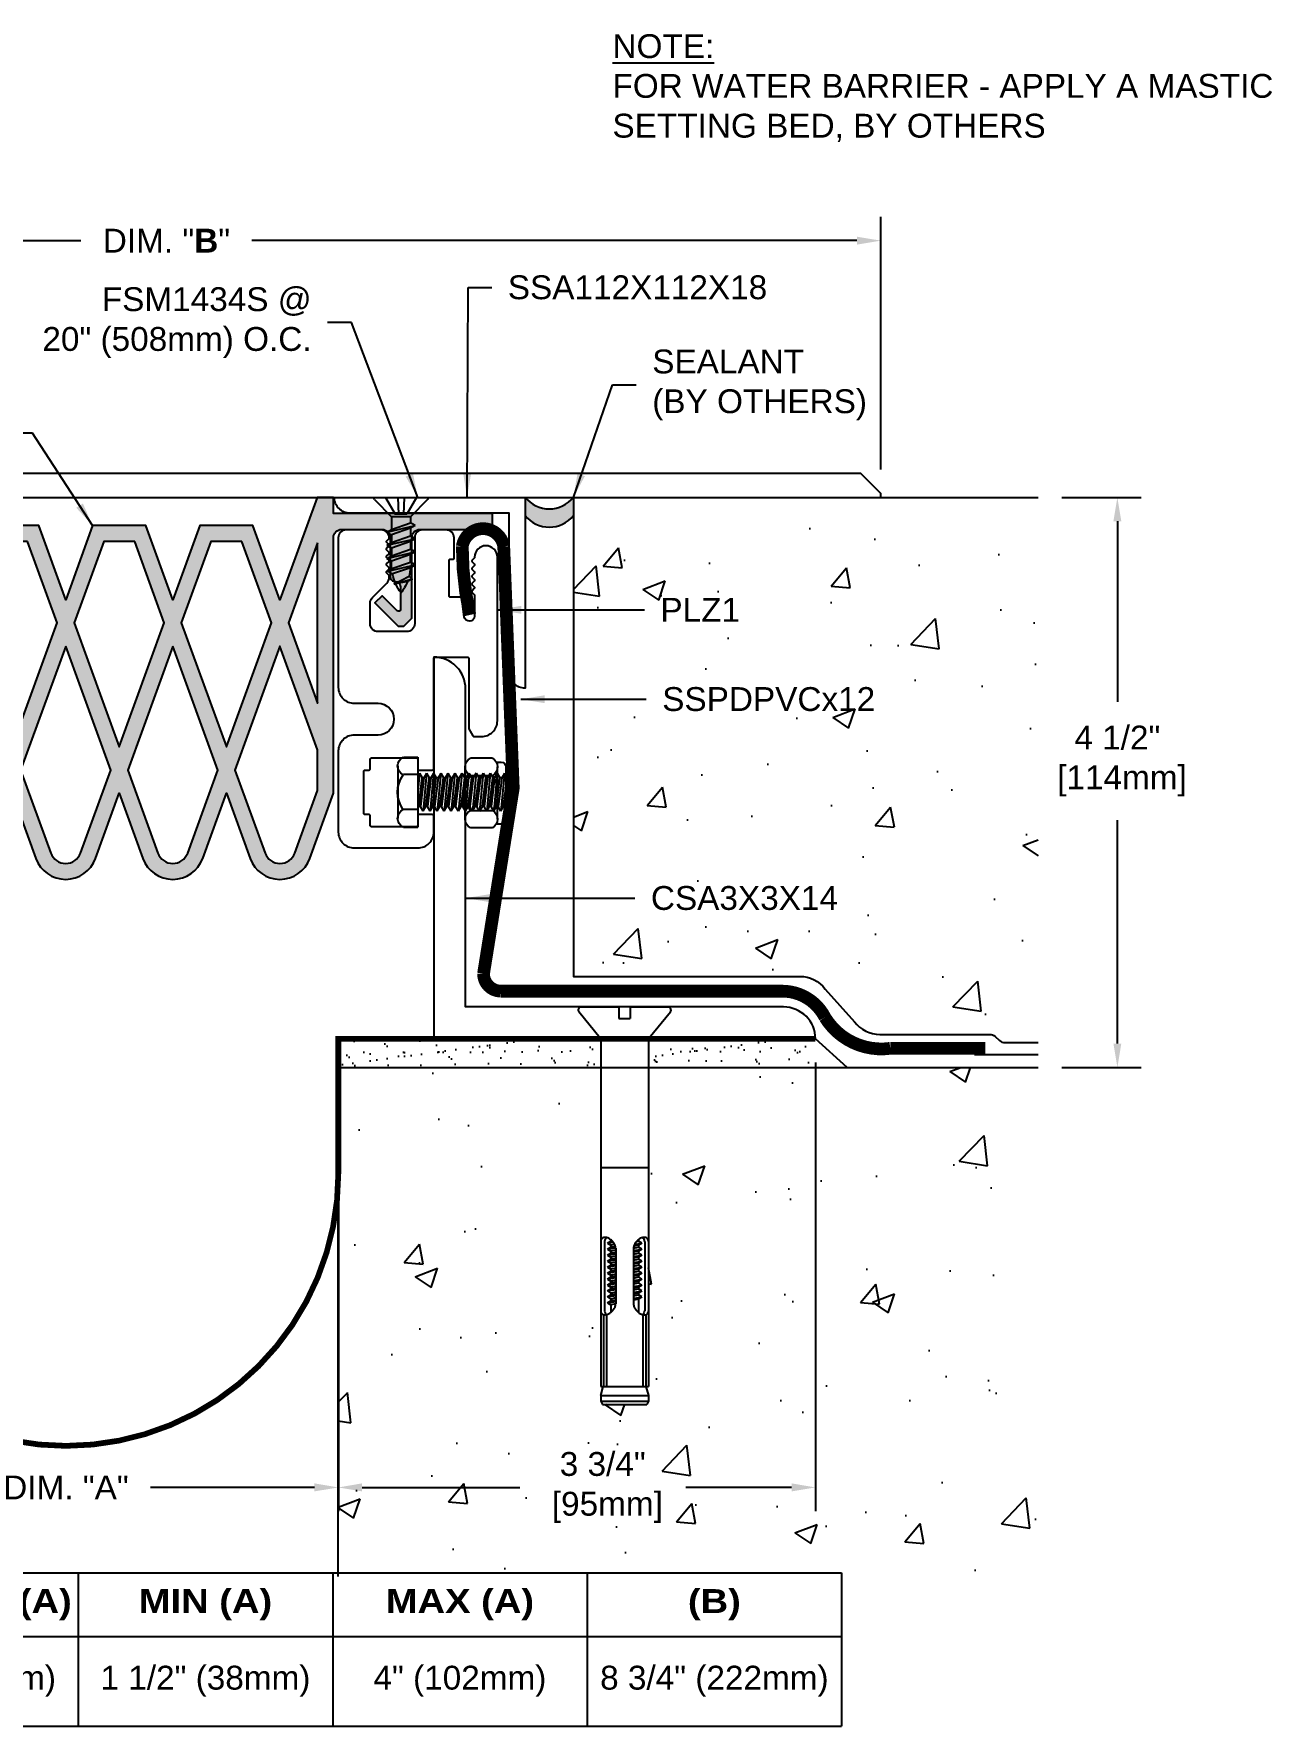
# Model space of a CAD drawing. Header units: inches. Extents: x 0.1 to 42.3, y 0.4 to 14.
# Drawn here: x 8.92 to 18.65, y 0.39 to 13.7 of the extents above; entities that cross this region are included whole.
import ezdxf

# ---------------------------------------------------------------- set-up
doc = ezdxf.new("R2010")
doc.units = ezdxf.units.IN
doc.header["$MEASUREMENT"] = 0
for name, color, linetype in [('Anchors', 4, 'Continuous'), ('Conditions', 1, 'Continuous'), ('Dimensions', 3, 'Continuous'), ('Fillers', 2, 'Continuous'), ('Metals', 7, 'Continuous'), ('Seal', 5, 'Continuous'), ('TABLE', 1, 'Continuous'), ('Text', 2, 'Continuous')]:
    doc.layers.add(name, color=color, linetype=linetype)
doc.styles.add('ARIAL', font='arial.ttf')
doc.styles.add('Arial Bold', font='')
doc.styles.get('Arial Bold').set_extended_font_data('Arial Black')
doc.dimstyles.new('Arial', dxfattribs={"dimtxt": 0.1875, "dimasz": 0.1875, "dimexe": 0.1875, "dimexo": 0.1875, "dimgap": 0.1875, "dimtad": 0, "dimtih": 1, "dimtoh": 1, "dimdec": 4, "dimzin": 0, "dimdsep": 46, "dimlunit": 4, "dimtxsty": 'ARIAL', "dimcen": 0.1875, "dimadec": 0, "dimazin": 0, "dimtfac": 1, "dimtdec": 4, "dimtofl": 0, "dimtmove": 0, "dimatfit": 3, "dimfxl": 0, "dimfrac": 2, "dimtolj": 1, "dimtzin": 0, "dimarcsym": 0})
pattern_1 = [(37.5, (-1.82336, 1.53138), (-0.0062993, 0.1926824), [0, -0.152, 0, -0.17, 0, -0.1625]), (7.5, (-1.82336, 1.53138), (0.1769777, 0.2822146), [0, -0.082, 0, -0.137, 0, -0.0525]), (327.5, (-1.94636, 1.53138), (0.3114142, 0.0005659), [0, -0.05, 0, -0.18, 0, -0.235]), (317.5, (-1.94636, 1.53138), (0.3006127, 0.0877676), [0, -0.025, 0, -0.118, 0, -0.135])]

# ---------------------------------------------------------------- blocks, each defined once
blk = doc.blocks.new('PLZ1')
blk.add_lwpolyline([(0.265, 0, -0.414214), (0.275, -0.01), (0.275, -0.56, 0.131652), (0.276, -0.565), (0.308, -0.62, 0.267949), (0.317, -0.625), (0.375, -0.625, 0.414214), (0.5, -0.5), (0.5, 0.785, 1), (0.32, 0.785, -0.198912), (0.317, 0.778), (0.301, 0.762, 0.414214), (0.301, 0.748), (0.317, 0.732, -0.198912), (0.32, 0.725, -0.198912), (0.317, 0.718), (0.301, 0.702, 0.414214), (0.301, 0.688), (0.317, 0.672, -0.198912), (0.32, 0.665, -0.198912), (0.317, 0.658), (0.301, 0.642, 0.414214), (0.301, 0.628), (0.317, 0.612, -0.198912), (0.32, 0.605, -0.198912), (0.317, 0.598), (0.301, 0.582, 0.414214), (0.301, 0.568), (0.317, 0.552, -0.198912), (0.32, 0.545, -0.198912), (0.317, 0.538), (0.301, 0.522, 0.414214), (0.301, 0.508), (0.317, 0.492, -0.198912), (0.32, 0.485), (0.32, 0.322, -0.93609), (0.24, 0.317), (0.221, 0.461, 0.376062), (0.211, 0.47), (0.13, 0.47, -0.414214), (0.12, 0.48), (0.12, 0.76, -0.414214), (0.13, 0.77), (0.15, 0.77, 0.414214), (0.16, 0.78), (0.16, 0.937, 0.414214), (0.097, 1), (-0.088, 1, 0.414214), (-0.15, 0.937), (-0.15, 0.262, -0.414214), (-0.213, 0.2), (-0.438, 0.2, -0.414214), (-0.5, 0.262), (-0.5, 0.424, -0.198912), (-0.482, 0.468), (-0.368, 0.582, 0.198912), (-0.35, 0.626), (-0.35, 0.637, 0.198912), (-0.353, 0.645), (-0.369, 0.66, -0.414214), (-0.369, 0.675), (-0.353, 0.69, 0.198912), (-0.35, 0.697, 0.198912), (-0.353, 0.705), (-0.369, 0.72, -0.414214), (-0.369, 0.735), (-0.353, 0.75, 0.198912), (-0.35, 0.757, 0.198912), (-0.353, 0.765), (-0.369, 0.78, -0.414214), (-0.369, 0.795), (-0.353, 0.81, 0.198912), (-0.35, 0.817, 0.198912), (-0.353, 0.825), (-0.369, 0.84, -0.414214), (-0.369, 0.855), (-0.353, 0.87, 0.198912), (-0.35, 0.877, 0.198912), (-0.353, 0.885), (-0.369, 0.9, -0.414214), (-0.369, 0.915), (-0.353, 0.93, 0.198912), (-0.35, 0.937, 0.414214), (-0.413, 1), (-0.688, 1, 0.414214), (-0.75, 0.937), (-0.75, -0.238, 0.414214), (-0.625, -0.363), (-0.438, -0.363, -1), (-0.438, -0.613), (-0.625, -0.613, 0.414214), (-0.75, -0.737), (-0.75, -1.375, 0.414214), (-0.625, -1.5), (-0.125, -1.5, 0.414214), (0, -1.375), (0, -1.248, 0.414214), (-0.01, -1.238), (-0.115, -1.238, 0.414214), (-0.125, -1.248), (-0.125, -1.323, -0.414214), (-0.135, -1.333), (-0.49, -1.333, -0.414214), (-0.5, -1.323), (-0.5, -1.248, 0.414214), (-0.51, -1.238), (-0.54, -1.238, -0.414214), (-0.55, -1.228), (-0.55, -0.898, -0.414214), (-0.54, -0.888), (-0.51, -0.888, 0.414214), (-0.5, -0.878), (-0.5, -0.803, -0.414214), (-0.49, -0.793), (-0.135, -0.793, -0.414214), (-0.125, -0.803), (-0.125, -0.878, 0.414214), (-0.115, -0.888), (-0.01, -0.888, 0.414214), (0, -0.878), (0, -0.01, -0.414214), (0.01, 0)], format="xyb", close=True)
blk = doc.blocks.new('SSSA38278')
for p, q in [((-0.341, 0), (-0.045, 0)), ((-0.045, 0), (-0.045, -0.09)), ((0.045, 0), (0.341, 0)), ((0.045, 0), (0.045, -0.09)), ((-0.191, -0.246), (-0.36, -0.039)), ((-0.045, -0.09), (0.045, -0.09)), ((0.191, -0.246), (0.36, -0.039)), ((-0.187, -0.256), (-0.187, -2.982)), ((0.188, -0.256), (0.188, -2.982)), ((-0.187, -1.262), (0.188, -1.262)), ((-0.157, -1.843), (-0.157, -2.387)), ((-0.135, -1.857), (-0.108, -1.84)), ((-0.135, -1.857), (-0.089, -1.849)), ((-0.135, -1.857), (-0.108, -1.873)), ((-0.108, -1.83), (-0.108, -1.84)), ((-0.108, -1.84), (-0.098, -1.838)), ((0.078, -1.867), (0.135, -1.857)), ((0.093, -1.844), (0.108, -1.84)), ((0.108, -1.83), (0.108, -1.84)), ((0.135, -1.857), (0.108, -1.84)), ((0.135, -1.857), (0.108, -1.873)), ((0.158, -1.843), (0.158, -2.387)), ((-0.135, -1.904), (-0.108, -1.887)), ((-0.135, -1.904), (-0.071, -1.893)), ((-0.135, -1.904), (-0.108, -1.92)), ((-0.135, -1.951), (-0.108, -1.934)), ((-0.135, -1.951), (-0.07, -1.94)), ((-0.135, -1.951), (-0.108, -1.967)), ((-0.135, -1.998), (-0.108, -1.981)), ((-0.135, -1.998), (-0.07, -1.986)), ((-0.078, -1.867), (-0.108, -1.873)), ((-0.108, -1.873), (-0.108, -1.887)), ((-0.108, -1.887), (-0.073, -1.88)), ((-0.07, -1.912), (-0.108, -1.92)), ((-0.108, -1.92), (-0.108, -1.934)), ((-0.108, -1.934), (-0.07, -1.926)), ((-0.07, -1.959), (-0.108, -1.967)), ((-0.108, -1.967), (-0.108, -1.981)), ((-0.108, -1.981), (-0.07, -1.973)), ((-0.07, -1.896), (-0.07, -2.334)), ((0.071, -1.895), (0.108, -1.887)), ((0.071, -1.896), (0.071, -2.334)), ((0.071, -1.915), (0.135, -1.904)), ((0.071, -1.915), (0.135, -1.904)), ((0.108, -1.92), (0.071, -1.928)), ((0.071, -1.942), (0.108, -1.934)), ((0.071, -1.962), (0.135, -1.951)), ((0.108, -1.967), (0.071, -1.975)), ((0.071, -1.989), (0.108, -1.981)), ((0.108, -1.873), (0.072, -1.881)), ((0.108, -1.873), (0.108, -1.887)), ((0.135, -1.904), (0.108, -1.887)), ((0.135, -1.904), (0.108, -1.92)), ((0.108, -1.92), (0.108, -1.934)), ((0.135, -1.951), (0.108, -1.934)), ((0.135, -1.951), (0.108, -1.967)), ((0.108, -1.967), (0.108, -1.981)), ((0.135, -1.998), (0.108, -1.981)), ((-0.135, -1.998), (-0.108, -2.014)), ((-0.135, -2.044), (-0.108, -2.028)), ((-0.135, -2.044), (-0.07, -2.033)), ((-0.135, -2.044), (-0.108, -2.061)), ((-0.135, -2.091), (-0.108, -2.075)), ((-0.135, -2.091), (-0.07, -2.08)), ((-0.135, -2.091), (-0.108, -2.108)), ((-0.135, -2.138), (-0.108, -2.122)), ((-0.135, -2.138), (-0.07, -2.127)), ((-0.07, -2.006), (-0.108, -2.014)), ((-0.108, -2.014), (-0.108, -2.028)), ((-0.108, -2.028), (-0.07, -2.02)), ((-0.07, -2.053), (-0.108, -2.061)), ((-0.108, -2.061), (-0.108, -2.075)), ((-0.108, -2.075), (-0.07, -2.067)), ((-0.07, -2.1), (-0.108, -2.108)), ((-0.108, -2.108), (-0.108, -2.122)), ((-0.108, -2.122), (-0.07, -2.114)), ((0.071, -2.009), (0.135, -1.998)), ((0.108, -2.014), (0.071, -2.022)), ((0.071, -2.036), (0.108, -2.028)), ((0.071, -2.056), (0.135, -2.044)), ((0.108, -2.061), (0.071, -2.069)), ((0.071, -2.083), (0.108, -2.075)), ((0.071, -2.103), (0.135, -2.091)), ((0.108, -2.108), (0.071, -2.116)), ((0.071, -2.13), (0.108, -2.122)), ((0.135, -1.998), (0.108, -2.014)), ((0.108, -2.014), (0.108, -2.028)), ((0.135, -2.044), (0.108, -2.028)), ((0.135, -2.044), (0.108, -2.061)), ((0.108, -2.061), (0.108, -2.075)), ((0.135, -2.091), (0.108, -2.075)), ((0.135, -2.091), (0.108, -2.108)), ((0.108, -2.108), (0.108, -2.122)), ((0.135, -2.138), (0.108, -2.122)), ((-0.135, -2.138), (-0.108, -2.155)), ((-0.135, -2.185), (-0.108, -2.169)), ((-0.135, -2.185), (-0.07, -2.174)), ((-0.135, -2.185), (-0.108, -2.202)), ((-0.135, -2.232), (-0.108, -2.215)), ((-0.135, -2.232), (-0.07, -2.221)), ((-0.135, -2.232), (-0.108, -2.248)), ((-0.07, -2.147), (-0.108, -2.155)), ((-0.108, -2.155), (-0.108, -2.169)), ((-0.108, -2.169), (-0.07, -2.16)), ((-0.07, -2.193), (-0.108, -2.202)), ((-0.108, -2.202), (-0.108, -2.215)), ((-0.108, -2.215), (-0.07, -2.207)), ((-0.07, -2.24), (-0.108, -2.248)), ((-0.108, -2.248), (-0.108, -2.262)), ((-0.108, -2.262), (-0.07, -2.254)), ((0.071, -2.149), (0.135, -2.138)), ((0.108, -2.155), (0.071, -2.163)), ((0.071, -2.177), (0.108, -2.169)), ((0.071, -2.196), (0.135, -2.185)), ((0.108, -2.202), (0.071, -2.21)), ((0.071, -2.224), (0.108, -2.215)), ((0.071, -2.243), (0.135, -2.232)), ((0.108, -2.248), (0.071, -2.257)), ((0.135, -2.138), (0.108, -2.155)), ((0.108, -2.155), (0.108, -2.169)), ((0.135, -2.185), (0.108, -2.169)), ((0.135, -2.185), (0.108, -2.202)), ((0.108, -2.202), (0.108, -2.215)), ((0.135, -2.232), (0.108, -2.215)), ((0.135, -2.232), (0.108, -2.248)), ((0.108, -2.248), (0.108, -2.262)), ((-0.135, -2.279), (-0.108, -2.262)), ((-0.135, -2.279), (-0.07, -2.268)), ((-0.135, -2.279), (-0.108, -2.295)), ((-0.135, -2.326), (-0.108, -2.309)), ((-0.135, -2.326), (-0.07, -2.315)), ((-0.135, -2.326), (-0.108, -2.342)), ((-0.07, -2.287), (-0.108, -2.295)), ((-0.108, -2.295), (-0.108, -2.309)), ((-0.108, -2.309), (-0.07, -2.301)), ((-0.07, -2.334), (-0.108, -2.342)), ((-0.108, -2.342), (-0.108, -2.401)), ((0.071, -2.27), (0.108, -2.262)), ((0.071, -2.29), (0.135, -2.279)), ((0.108, -2.295), (0.071, -2.303)), ((0.135, -2.279), (0.108, -2.262)), ((0.135, -2.279), (0.108, -2.295)), ((0.108, -2.295), (0.108, -2.401)), ((-0.166, -2.42), (-0.166, -2.982)), ((-0.143, -2.42), (-0.143, -2.982)), ((0.143, -2.42), (0.143, -2.982)), ((0.166, -2.42), (0.166, -2.982)), ((-0.187, -3.053), (-0.168, -2.982)), ((-0.187, -2.982), (0.188, -2.982)), ((-0.187, -3.053), (0.188, -3.053)), ((-0.187, -3.053), (-0.187, -3.099)), ((0.168, -2.982), (0.188, -3.053)), ((0.188, -3.053), (0.188, -3.099)), ((-0.187, -3.099), (0.188, -3.099)), ((-0.187, -3.099), (-0.174, -3.123)), ((-0.174, -3.123), (0.174, -3.123)), ((0.188, -3.099), (0.174, -3.123))]:
    blk.add_line(p, q)
for centre, radius, start, end in [((-0.341, -0.024), 0.0239, 90, 219.032), ((0.341, -0.024), 0.0239, 320.968, 90), ((-0.202, -0.256), 0.015, 0, 39.1666), ((0.203, -0.256), 0.015, 140.8334, 180), ((-0.159, -1.839), 0.0276, 135, 168.9394), ((-0.135, -1.843), 0.0524, 168.9394, 180), ((-0.159, -1.839), 0.0276, 101.0606, 135), ((-0.155, -1.863), 0.0524, 76.6123, 101.0606), ((-0.129, -1.839), 0.0276, 135, 168.9394), ((-0.105, -1.843), 0.0524, 168.9394, 180), ((-0.129, -1.839), 0.0276, 110.9085, 135), ((-0.161, -1.888), 0.0783, 59.3028, 76.6123), ((-0.179, -1.919), 0.114, 45, 59.3028), ((-0.179, -1.919), 0.114, 30.6972, 45), ((-0.148, -1.901), 0.0783, 13.3877, 30.6972), ((0.148, -1.901), 0.0783, 149.3028, 166.6123), ((0.179, -1.919), 0.114, 135, 149.3028), ((0.179, -1.919), 0.114, 120.6972, 135), ((0.161, -1.888), 0.0783, 103.3877, 120.6972), ((0.129, -1.839), 0.0276, 45, 69.0915), ((0.155, -1.863), 0.0524, 78.9394, 103.3877), ((0.129, -1.839), 0.0276, 11.0606, 45), ((0.105, -1.843), 0.0524, 360, 11.0606), ((0.159, -1.839), 0.0276, 45, 78.9394), ((0.159, -1.839), 0.0276, 11.0606, 45), ((0.135, -1.843), 0.0524, 0, 11.0606), ((-0.123, -1.895), 0.0524, 358.2993, 13.3877), ((0.123, -1.895), 0.0524, 166.6123, 181.7007), ((-0.135, -2.387), 0.0524, 180, 191.0606), ((-0.105, -2.387), 0.0524, 180, 191.0606), ((-0.179, -2.311), 0.114, 300.6972, 315), ((-0.179, -2.311), 0.114, 315, 329.3028), ((-0.148, -2.329), 0.0783, 329.3028, 346.6123), ((-0.123, -2.335), 0.0524, 346.6123, 1.7007), ((0.123, -2.335), 0.0524, 178.2993, 193.3877), ((0.148, -2.329), 0.0783, 193.3877, 210.6972), ((0.179, -2.311), 0.114, 210.6972, 225), ((0.179, -2.311), 0.114, 225, 239.3028), ((0.105, -2.387), 0.0524, 348.9394, 0), ((0.135, -2.387), 0.0524, 348.9394, 360), ((-0.159, -2.392), 0.0276, 191.0606, 225), ((-0.159, -2.392), 0.0276, 225, 258.9394), ((-0.155, -2.367), 0.0524, 258.9394, 283.3877), ((-0.129, -2.392), 0.0276, 191.0606, 225), ((-0.129, -2.392), 0.0276, 225, 249.0915), ((-0.161, -2.342), 0.0783, 283.3877, 300.6972), ((0.161, -2.342), 0.0783, 239.3028, 256.6123), ((0.129, -2.392), 0.0276, 290.9085, 315), ((0.155, -2.367), 0.0524, 256.6123, 281.0606), ((0.129, -2.392), 0.0276, 315, 348.9394), ((0.159, -2.392), 0.0276, 281.0606, 315), ((0.159, -2.392), 0.0276, 315, 348.9394)]:
    blk.add_arc(centre, radius, start, end)
blk = doc.blocks.new('*D9')
at = {"layer": 'Defpoints', "color": 0}
for p in [(7.03, 4.949), (11.311, 4.949), (11.311, 2.271)]:
    blk.add_point(p, dxfattribs=at)
at = {"layer": 'Dimensions', "color": 0, "lineweight": -2}
for p, q in [((7.03, 4.762), (7.03, 2.084)), ((11.311, 4.762), (11.311, 2.084)), ((7.217, 2.271), (8.506, 2.271)), ((11.123, 2.271), (9.835, 2.271))]:
    blk.add_line(p, q, dxfattribs=at)
at = {"layer": 'Dimensions', "color": 0}
for points in [[(7.217, 2.303), (7.217, 2.24), (7.03, 2.271)], [(11.123, 2.303), (11.123, 2.24), (11.311, 2.271)]]:
    blk.add_solid(points, dxfattribs=at)
at = {"layer": 'Dimensions', "color": 0, "insert": (9.17, 2.271), "char_height": 0.1875, "attachment_point": 5, "style": 'ARIAL'}
blk.add_mtext('\\A1;DIM. "A"', dxfattribs=at)
blk = doc.blocks.new('*D10')
at = {"layer": 'Defpoints', "color": 0}
for p in [(15.061, 5.797), (11.311, 5.572), (15.061, 2.271)]:
    blk.add_point(p, dxfattribs=at)
at = {"layer": 'Dimensions', "color": 0, "lineweight": -2}
for p, q in [((15.061, 5.61), (15.061, 2.084)), ((11.311, 5.385), (11.311, 2.084)), ((11.498, 2.271), (12.737, 2.271)), ((14.873, 2.271), (14.041, 2.271))]:
    blk.add_line(p, q, dxfattribs=at)
at = {"layer": 'Dimensions', "color": 0}
for points in [[(11.498, 2.303), (11.498, 2.24), (11.311, 2.271)], [(14.873, 2.303), (14.873, 2.24), (15.061, 2.271)]]:
    blk.add_solid(points, dxfattribs=at)
at = {"layer": 'Dimensions', "color": 0, "insert": (13.389, 2.271), "char_height": 0.1875, "attachment_point": 5, "style": 'ARIAL'}
blk.add_mtext('\\A1;3 3/4"\\P [95mm]', dxfattribs=at)
blk = doc.blocks.new('*D11')
at = {"layer": 'Defpoints', "color": 0}
for p in [(16.811, 10.052), (16.811, 5.572), (17.434, 5.572)]:
    blk.add_point(p, dxfattribs=at)
at = {"layer": 'Dimensions', "color": 0, "lineweight": -2}
for p, q in [((16.998, 10.052), (17.621, 10.052)), ((17.434, 9.865), (17.434, 8.446)), ((17.434, 5.76), (17.434, 7.515)), ((16.998, 5.572), (17.621, 5.572))]:
    blk.add_line(p, q, dxfattribs=at)
at = {"layer": 'Dimensions', "color": 0}
for points in [[(17.403, 9.865), (17.465, 9.865), (17.434, 10.052)], [(17.403, 5.76), (17.465, 5.76), (17.434, 5.572)]]:
    blk.add_solid(points, dxfattribs=at)
at = {"layer": 'Dimensions', "color": 0, "insert": (17.434, 7.98), "char_height": 0.1875, "attachment_point": 5, "style": 'ARIAL'}
blk.add_mtext('\\A1;4 1/2"\\P [114mm]', dxfattribs=at)
blk = doc.blocks.new('CSA3X3X14')
at = {"layer": 'Metals'}
blk.add_lwpolyline([(0.25, 2.75, 0.414214), (0, 3), (0, 0), (3, 0, 0.414214), (2.75, 0.25), (0.25, 0.25)], format="xyb", close=True, dxfattribs=at)
blk = doc.blocks.new('SSA112X112X18')
blk.add_lwpolyline([(0, 0), (-1.5, 0), (-1.5, -1.5, 0.414214), (-1.375, -1.375), (-1.375, -0.125), (-0.125, -0.125, 0.414214)], format="xyb", close=True)
blk = doc.blocks.new('FSM1434S')
for p, q in [((0.202, 0), (-0.202, 0)), ((-0.122, 0), (-0.046, -0.132)), ((-0.024, 0), (-0.019, -0.132)), ((0.024, 0), (0.019, -0.132)), ((0.122, 0), (0.046, -0.132)), ((-0.209, -0.016), (-0.075, -0.154)), ((-0.046, -0.132), (0.046, -0.132)), ((0.209, -0.016), (0.075, -0.154)), ((-0.112, -0.221), (-0.075, -0.2)), ((0.113, -0.273), (-0.112, -0.221)), ((-0.112, -0.221), (-0.075, -0.243)), ((-0.075, -0.154), (0.075, -0.154)), ((-0.075, -0.154), (-0.075, -0.2)), ((0.075, -0.251), (-0.075, -0.2)), ((-0.075, -0.243), (-0.075, -0.246)), ((-0.075, -0.243), (-0.075, -0.303)), ((-0.075, -0.243), (0.075, -0.295)), ((0.075, -0.154), (0.075, -0.251)), ((0.113, -0.273), (0.075, -0.251)), ((-0.112, -0.325), (-0.075, -0.303)), ((0.113, -0.376), (-0.112, -0.325)), ((-0.112, -0.325), (-0.075, -0.346)), ((0.075, -0.354), (-0.075, -0.303)), ((-0.075, -0.346), (0.075, -0.398)), ((-0.075, -0.346), (-0.075, -0.406)), ((0.113, -0.273), (0.075, -0.295)), ((0.075, -0.295), (0.075, -0.298)), ((0.075, -0.295), (0.075, -0.354)), ((0.113, -0.376), (0.075, -0.354)), ((0.113, -0.376), (0.075, -0.398)), ((0.075, -0.398), (0.075, -0.458)), ((-0.112, -0.428), (-0.075, -0.406)), ((0.113, -0.479), (-0.112, -0.428)), ((-0.112, -0.428), (-0.075, -0.449)), ((-0.112, -0.531), (-0.075, -0.509)), ((0.105, -0.581), (-0.112, -0.531)), ((-0.112, -0.531), (-0.075, -0.553)), ((0.075, -0.458), (-0.075, -0.406)), ((-0.075, -0.509), (-0.075, -0.449)), ((-0.075, -0.449), (0.075, -0.501)), ((0.073, -0.56), (-0.075, -0.509)), ((0.113, -0.479), (0.075, -0.458)), ((0.113, -0.479), (0.075, -0.501)), ((0.075, -0.524), (0.075, -0.501)), ((-0.089, -0.64), (-0.063, -0.619)), ((0.058, -0.681), (-0.089, -0.64)), ((-0.089, -0.64), (-0.051, -0.661)), ((-0.075, -0.553), (0.067, -0.602)), ((0.058, -0.681), (-0.063, -0.619)), ((-0.051, -0.661), (0.058, -0.681)), ((0.105, -0.581), (0.067, -0.602)), ((0.105, -0.581), (0.073, -0.56))]:
    blk.add_line(p, q)
for centre, radius, start, end in [((-0.202, -0.01), 0.0096, 90, 224.3206), ((0.202, -0.01), 0.0096, 315.6794, 90), ((-0.298, -0.526), 0.373, 354.6624, 0.1882), ((0.298, -0.526), 0.373, 184.1974, 194.4309), ((0.298, -0.526), 0.373, 201.2487, 216.9667), ((-0.298, -0.526), 0.373, 336.5004, 348.2654), ((-0.298, -0.526), 0.373, 323.0333, 335.8104)]:
    blk.add_arc(centre, radius, start, end)
blk = doc.blocks.new('Sealant')
blk.add_hatch(color=253).paths.add_polyline_path([(0, -0.143), (0, 0, -0.481905), (-0.378, 0), (-0.378, -0.143, 0.481905)])
for centre in [(-0.189, 0.151), (-0.189, 0.008)]:
    blk.add_arc(centre, 0.242, 218.5407, 321.4593)
blk = doc.blocks.new('HLN516SN')
for p, q in [((-0.242, 0.244), (-0.242, 0.283)), ((-0.205, 0.32), (0.205, 0.32)), ((0.242, 0.244), (0.242, 0.283)), ((-0.274, 0.213), (-0.274, 0.04)), ((-0.205, 0.253), (0.205, 0.253)), ((-0.137, 0.04), (-0.137, 0.213)), ((0.137, 0.04), (0.137, 0.213)), ((0.274, 0.213), (0.274, 0.04)), ((-0.205, 0), (0.205, 0))]:
    blk.add_line(p, q)
for centre, radius, start, end in [((-0.205, 0.283), 0.037, 90, 180), ((0.205, 0.283), 0.037, 0, 90), ((-0.205, 0.175), 0.0783, 29.0208, 150.9792), ((0, 0.001), 0.253, 57.1911, 122.8089), ((0.205, 0.175), 0.0783, 29.0208, 150.9792), ((-0.205, 0.078), 0.0783, 209.0208, 330.9792), ((0, 0.253), 0.253, 237.1911, 302.8089), ((0.205, 0.078), 0.0783, 209.0208, 330.9792)]:
    blk.add_arc(centre, radius, start, end)
blk = doc.blocks.new('H51634S')
for p, q in [((-0.206, 0.158), (0.206, 0.158)), ((-0.275, 0.114), (-0.275, 0)), ((-0.275, 0), (0.275, 0)), ((-0.15, -0.013), (-0.127, 0)), ((-0.15, -0.013), (-0.008, 0)), ((-0.138, 0), (-0.138, 0.114)), ((0.124, 0), (0.113, -0.007)), ((0.137, 0), (0.137, 0.114)), ((0.275, 0.114), (0.275, 0)), ((-0.15, -0.013), (-0.113, -0.034)), ((-0.15, -0.069), (0.15, -0.041)), ((-0.15, -0.069), (-0.113, -0.047)), ((-0.15, -0.069), (-0.113, -0.09)), ((-0.15, -0.124), (0.15, -0.096)), ((-0.15, -0.124), (-0.113, -0.103)), ((-0.15, -0.124), (-0.113, -0.145)), ((0.113, -0.007), (-0.113, -0.034)), ((-0.113, -0.047), (0.113, -0.02)), ((-0.113, -0.047), (-0.113, -0.034)), ((0.113, -0.062), (-0.113, -0.09)), ((-0.113, -0.103), (0.113, -0.075)), ((-0.113, -0.103), (-0.113, -0.09)), ((0.113, -0.118), (-0.113, -0.145)), ((-0.113, -0.159), (0.113, -0.131)), ((0.113, -0.02), (0.113, -0.007)), ((0.15, -0.041), (0.113, -0.02)), ((0.15, -0.041), (0.113, -0.062)), ((0.113, -0.075), (0.113, -0.062)), ((0.15, -0.096), (0.113, -0.075)), ((0.15, -0.096), (0.113, -0.118)), ((0.113, -0.131), (0.113, -0.118)), ((0.15, -0.152), (0.113, -0.131)), ((-0.15, -0.18), (0.15, -0.152)), ((-0.15, -0.18), (-0.113, -0.159)), ((-0.15, -0.18), (-0.113, -0.201)), ((-0.15, -0.235), (0.15, -0.208)), ((-0.15, -0.235), (-0.113, -0.214)), ((-0.15, -0.235), (-0.113, -0.257)), ((-0.15, -0.291), (0.15, -0.263)), ((-0.113, -0.159), (-0.113, -0.145)), ((0.113, -0.173), (-0.113, -0.201)), ((-0.113, -0.214), (0.113, -0.186)), ((-0.113, -0.214), (-0.113, -0.201)), ((0.113, -0.229), (-0.113, -0.257)), ((-0.113, -0.27), (0.113, -0.242)), ((-0.113, -0.27), (-0.113, -0.257)), ((0.15, -0.152), (0.113, -0.173)), ((0.113, -0.186), (0.113, -0.173)), ((0.15, -0.208), (0.113, -0.186)), ((0.15, -0.208), (0.113, -0.229)), ((0.113, -0.242), (0.113, -0.229)), ((0.15, -0.263), (0.113, -0.242)), ((0.15, -0.263), (0.113, -0.284)), ((-0.15, -0.291), (-0.113, -0.27)), ((-0.15, -0.291), (-0.113, -0.312)), ((-0.15, -0.346), (0.15, -0.319)), ((-0.15, -0.346), (-0.113, -0.325)), ((-0.15, -0.346), (-0.113, -0.368)), ((-0.15, -0.402), (0.15, -0.374)), ((-0.15, -0.402), (-0.113, -0.381)), ((0.113, -0.284), (-0.113, -0.312)), ((-0.113, -0.325), (0.113, -0.297)), ((-0.113, -0.325), (-0.113, -0.312)), ((0.113, -0.34), (-0.113, -0.368)), ((-0.113, -0.381), (0.113, -0.353)), ((-0.113, -0.381), (-0.113, -0.368)), ((0.113, -0.395), (-0.113, -0.423)), ((0.113, -0.297), (0.113, -0.284)), ((0.15, -0.319), (0.113, -0.297)), ((0.15, -0.319), (0.113, -0.34)), ((0.113, -0.353), (0.113, -0.34)), ((0.15, -0.374), (0.113, -0.353)), ((0.15, -0.374), (0.113, -0.395)), ((0.113, -0.409), (0.113, -0.395)), ((-0.15, -0.402), (-0.113, -0.423)), ((-0.15, -0.458), (0.15, -0.43)), ((-0.15, -0.458), (-0.113, -0.436)), ((-0.15, -0.458), (-0.113, -0.479)), ((-0.15, -0.513), (0.15, -0.485)), ((-0.15, -0.513), (-0.113, -0.492)), ((-0.15, -0.513), (-0.113, -0.534)), ((-0.113, -0.436), (0.113, -0.409)), ((-0.113, -0.436), (-0.113, -0.423)), ((0.113, -0.451), (-0.113, -0.479)), ((-0.113, -0.492), (0.113, -0.464)), ((-0.113, -0.492), (-0.113, -0.479)), ((0.113, -0.507), (-0.113, -0.534)), ((-0.113, -0.547), (0.113, -0.52)), ((0.15, -0.43), (0.113, -0.409)), ((0.15, -0.43), (0.113, -0.451)), ((0.113, -0.464), (0.113, -0.451)), ((0.15, -0.485), (0.113, -0.464)), ((0.15, -0.485), (0.113, -0.507)), ((0.113, -0.52), (0.113, -0.507)), ((0.15, -0.541), (0.113, -0.52)), ((-0.15, -0.569), (0.15, -0.541)), ((-0.15, -0.569), (-0.113, -0.547)), ((-0.15, -0.569), (-0.113, -0.59)), ((-0.15, -0.624), (0.15, -0.596)), ((-0.15, -0.624), (-0.113, -0.603)), ((-0.15, -0.624), (-0.113, -0.645)), ((-0.15, -0.68), (0.15, -0.652)), ((-0.15, -0.68), (-0.113, -0.659)), ((-0.113, -0.547), (-0.113, -0.534)), ((0.113, -0.562), (-0.113, -0.59)), ((-0.113, -0.603), (0.113, -0.575)), ((-0.113, -0.603), (-0.113, -0.59)), ((0.113, -0.618), (-0.113, -0.645)), ((-0.113, -0.659), (0.113, -0.631)), ((-0.113, -0.659), (-0.113, -0.645)), ((0.15, -0.541), (0.113, -0.562)), ((0.113, -0.575), (0.113, -0.562)), ((0.15, -0.596), (0.113, -0.575)), ((0.15, -0.596), (0.113, -0.618)), ((0.113, -0.631), (0.113, -0.618)), ((0.15, -0.652), (0.113, -0.631)), ((0.15, -0.652), (0.113, -0.673)), ((-0.15, -0.68), (-0.113, -0.701)), ((-0.15, -0.735), (0.15, -0.708)), ((-0.15, -0.735), (-0.113, -0.714)), ((-0.15, -0.735), (-0.124, -0.75)), ((-0.124, -0.75), (0.06, -0.75)), ((0.113, -0.673), (-0.113, -0.701)), ((-0.113, -0.714), (0.113, -0.686)), ((-0.113, -0.714), (-0.113, -0.701)), ((0.113, -0.729), (-0.06, -0.75)), ((0.113, -0.729), (0.06, -0.75)), ((0.113, -0.686), (0.113, -0.673)), ((0.15, -0.708), (0.113, -0.686)), ((0.15, -0.708), (0.113, -0.729))]:
    blk.add_line(p, q)
for centre, radius, start, end in [((-0.206, 0.083), 0.0757, 24.7615, 155.2385), ((0, -0.078), 0.237, 54.5107, 125.4893), ((0.206, 0.083), 0.0757, 24.7615, 155.2385)]:
    blk.add_arc(centre, radius, start, end)
for p in [(-0.113, -0.047), (-0.113, -0.103), (-0.113, -0.159), (-0.113, -0.214), (-0.113, -0.27), (-0.113, -0.325), (-0.113, -0.381), (-0.113, -0.436), (-0.113, -0.492), (-0.113, -0.547), (-0.113, -0.603), (-0.113, -0.659), (-0.113, -0.714)]:
    blk.add_point(p)
blk = doc.blocks.new('*T20')
at = {"layer": 'TABLE', "color": 0, "linetype": 'ByBlock', "lineweight": -2}
for p, q in [((0, 0), (12.75, 0)), ((0, 0), (0, -1.205)), ((2.75, 0), (2.75, -1.205)), ((4.75, 0), (4.75, -1.205)), ((6.75, 0), (6.75, -1.205)), ((8.75, 0), (8.75, -1.205)), ((10.75, 0), (10.75, -1.205)), ((12.75, 0), (12.75, -1.205)), ((0, -0.5), (12.75, -0.5)), ((0, -1.205), (12.75, -1.205))]:
    blk.add_line(p, q, dxfattribs=at)
at = {"layer": 'TABLE', "color": 2, "char_height": 0.1875, "attachment_point": 5}
for s, insert, width, style in [('{\\fArial Black|b0|i0|c0|p34;NOMINAL (A)}', (5.75, -0.25), 1.88, 'Arial Bold'), ('{\\fArial Black|b0|i0|c0|p34;MIN (A)}', (7.75, -0.25), 1.88, 'Arial Bold'), ('{\\fArial Black|b0|i0|c0|p34;MAX (A)}', (9.75, -0.25), 1.88, 'Arial Bold'), ('(B)', (11.75, -0.25), 1.88, 'Arial Bold'), ('{\\fArial Black|b0|i0|c0|p34;MODEL}', (1.375, -0.25), 2.63, 'Arial Bold'), ('{\\fArial Black|b0|i0|c0|p34;MOVEMENT}', (3.75, -0.25), 1.88, 'Arial Bold'), ('SSPD-400 x 4 1/2P', (1.375, -0.852), 2.63, 'ARIAL'), ('2 1/2" (64mm)', (3.75, -0.852), 1.88, 'ARIAL'), ('2 1/2" (64mm)', (5.75, -0.852), 1.88, 'ARIAL'), ('1 1/2" (38mm)', (7.75, -0.852), 1.88, 'ARIAL'), ('4" (102mm)', (9.75, -0.852), 1.88, 'ARIAL'), ('8 3/4" (222mm)', (11.75, -0.852), 1.88, 'ARIAL')]:
    blk.add_mtext(s, dxfattribs=dict(at, insert=insert, width=width, style=style))
blk = doc.blocks.new('SSPD400')
h = blk.add_hatch(color=256)
h.paths.add_polyline_path([(1.893, 0.03), (1.475, 0.03), (1.263, -0.552), (1.051, 0.03), (0.633, 0.03), (0.421, -0.552), (0.129, 0.25), (0, 0.25), (0, 0.125), (-1.25, 0.125), (-1.25, 0), (-0.679, 0, -0.414214), (-0.616, -0.063), (-0.616, -0.697), (-0.553, -0.76), (-0.508, -0.76), (-0.326, -0.578), (-0.382, -0.521), (-0.5, -0.639, -0.668179), (-0.526, -0.629), (-0.526, -0.45, -0.414214), (-0.486, -0.41, 0.414214), (-0.446, -0.37), (-0.446, -0.063, -0.414214), (-0.383, 0), (-0.063, 0, -0.414214), (0, -0.063), (0, -2.074), (0.186, -2.586, 0.315299), (0.421, -2.75, 0.315299), (0.656, -2.586), (0.842, -2.074), (1.028, -2.586, 0.315299), (1.263, -2.75, 0.315299), (1.498, -2.586), (1.684, -2.074), (1.87, -2.586, 0.315299), (2.105, -2.75, 0.315299), (2.34, -2.586), (2.526, -2.074), (2.712, -2.586, 0.315299), (2.947, -2.75, 0.315299), (3.182, -2.586), (3.368, -2.074), (3.554, -2.586, 0.315299), (3.789, -2.75, 0.315299), (4.024, -2.586), (4.21, -2.074), (4.21, -0.063, -0.414214), (4.273, 0), (4.593, 0, -0.414214), (4.656, -0.063), (4.656, -0.37, 0.414214), (4.696, -0.41, -0.414214), (4.736, -0.45), (4.736, -0.629, -0.668179), (4.71, -0.639), (4.592, -0.521), (4.536, -0.578), (4.718, -0.76), (4.763, -0.76), (4.826, -0.697), (4.826, -0.063, -0.414214), (4.889, 0), (5.46, 0), (5.46, 0.125), (4.21, 0.125), (4.21, 0.25), (4.081, 0.25), (3.789, -0.552), (3.577, 0.03), (3.159, 0.03), (2.947, -0.552), (2.735, 0.03), (2.317, 0.03), (2.105, -0.552)])
h.paths.add_polyline_path([(1.806, -0.095), (2.038, -0.735), (1.684, -1.709), (1.33, -0.735), (1.562, -0.095)], flags=16)
h.paths.add_polyline_path([(1.196, -0.735), (0.842, -1.709), (0.488, -0.735), (0.72, -0.095), (0.964, -0.095)], flags=16)
h.paths.add_polyline_path([(2.404, -0.095), (2.648, -0.095), (2.88, -0.735), (2.526, -1.709), (2.172, -0.735)], flags=16)
h.paths.add_polyline_path([(1.263, -0.918), (1.617, -1.892), (1.38, -2.543, -0.315299), (1.263, -2.625, -0.315299), (1.146, -2.543), (0.909, -1.892)], flags=16)
h.paths.add_polyline_path([(2.105, -0.918), (2.459, -1.892), (2.222, -2.543, -0.315299), (2.105, -2.625, -0.315299), (1.988, -2.543), (1.751, -1.892)], flags=16)
h.paths.add_polyline_path([(0.354, -0.735), (0.125, -1.365), (0.125, -0.104)], flags=16)
h.paths.add_polyline_path([(0.421, -0.918), (0.775, -1.892), (0.538, -2.543, -0.315299), (0.421, -2.625, -0.315299), (0.304, -2.543), (0.125, -2.052), (0.125, -1.731)], flags=16)
h.paths.add_polyline_path([(3.246, -0.095), (3.49, -0.095), (3.722, -0.735), (3.368, -1.709), (3.014, -0.735)], flags=16)
h.paths.add_polyline_path([(2.947, -0.918), (3.301, -1.892), (3.064, -2.543, -0.315299), (2.947, -2.625, -0.315299), (2.83, -2.543), (2.593, -1.892)], flags=16)
h.paths.add_polyline_path([(3.789, -0.918), (4.085, -1.731), (4.085, -2.052), (3.906, -2.543, -0.315299), (3.789, -2.625, -0.315299), (3.672, -2.543), (3.435, -1.892)], flags=16)
h.paths.add_polyline_path([(3.856, -0.735), (4.085, -0.104), (4.085, -1.365)], flags=16)
for points in [[(4.21, -0.063, -0.414214), (4.273, 0), (4.593, 0, -0.414214), (4.656, -0.063), (4.656, -0.37, 0.414214), (4.696, -0.41, -0.414214), (4.736, -0.45), (4.736, -0.629, -0.668179), (4.71, -0.639), (4.592, -0.521), (4.536, -0.578), (4.718, -0.76), (4.763, -0.76), (4.826, -0.697), (4.826, -0.063, -0.414214), (4.889, 0), (5.46, 0), (5.46, 0.125), (4.21, 0.125), (4.21, 0.25), (4.081, 0.25), (3.789, -0.552), (3.577, 0.03), (3.159, 0.03), (2.947, -0.552), (2.735, 0.03), (2.317, 0.03), (2.105, -0.552), (1.893, 0.03), (1.475, 0.03), (1.263, -0.552), (1.051, 0.03), (0.633, 0.03), (0.421, -0.552), (0.129, 0.25), (0, 0.25), (0, 0.125), (-1.25, 0.125), (-1.25, 0), (-0.679, 0, -0.414214), (-0.616, -0.063), (-0.616, -0.697), (-0.553, -0.76), (-0.508, -0.76), (-0.326, -0.578), (-0.382, -0.521), (-0.5, -0.639, -0.668179), (-0.526, -0.629), (-0.526, -0.45, -0.414214), (-0.486, -0.41, 0.414214), (-0.446, -0.37), (-0.446, -0.063, -0.414214), (-0.383, 0), (-0.063, 0, -0.414214), (0, -0.063), (0, -2.074), (0.186, -2.586, 0.315299), (0.421, -2.75, 0.315299), (0.656, -2.586), (0.842, -2.074), (1.028, -2.586, 0.315299), (1.263, -2.75, 0.315299), (1.498, -2.586), (1.684, -2.074), (1.87, -2.586, 0.315299), (2.105, -2.75, 0.315299), (2.34, -2.586), (2.526, -2.074), (2.712, -2.586, 0.315299), (2.947, -2.75, 0.315299), (3.182, -2.586), (3.368, -2.074), (3.554, -2.586, 0.315299), (3.789, -2.75, 0.315299), (4.024, -2.586), (4.21, -2.074)], [(0.421, -0.918), (0.125, -1.731), (0.125, -2.052), (0.304, -2.543, 0.315299), (0.421, -2.625, 0.315299), (0.538, -2.543), (0.775, -1.892)], [(1.263, -0.918), (0.909, -1.892), (1.146, -2.543, 0.315299), (1.263, -2.625, 0.315299), (1.38, -2.543), (1.617, -1.892)], [(2.105, -0.918), (1.751, -1.892), (1.988, -2.543, 0.315299), (2.105, -2.625, 0.315299), (2.222, -2.543), (2.459, -1.892)], [(2.947, -0.918), (2.593, -1.892), (2.83, -2.543, 0.315299), (2.947, -2.625, 0.315299), (3.064, -2.543), (3.301, -1.892)], [(4.085, -1.731), (3.789, -0.918), (3.435, -1.892), (3.672, -2.543, 0.315299), (3.789, -2.625, 0.315299), (3.906, -2.543), (4.085, -2.052)]]:
    blk.add_lwpolyline(points, format="xyb", close=True)
for points in [[(0.125, -0.104), (0.125, -1.365), (0.354, -0.735)], [(1.196, -0.735), (0.964, -0.095), (0.72, -0.095), (0.488, -0.735), (0.842, -1.709)], [(1.806, -0.095), (1.562, -0.095), (1.33, -0.735), (1.684, -1.709), (2.038, -0.735)], [(2.648, -0.095), (2.404, -0.095), (2.172, -0.735), (2.526, -1.709), (2.88, -0.735)], [(3.49, -0.095), (3.246, -0.095), (3.014, -0.735), (3.368, -1.709), (3.722, -0.735)], [(4.085, -0.104), (3.856, -0.735), (4.085, -1.365)]]:
    blk.add_lwpolyline(points, close=True)
blk = doc.blocks.new('*D28')
at = {"layer": 'Defpoints', "color": 0}
for p in [(15.575, 12.07), (4.327, 10.083), (15.575, 10.083)]:
    blk.add_point(p, dxfattribs=at)
at = {"layer": 'Dimensions', "color": 0, "lineweight": -2}
for p, q in [((4.327, 10.271), (4.327, 12.258)), ((15.575, 10.271), (15.575, 12.258)), ((4.515, 12.07), (9.288, 12.07)), ((15.387, 12.07), (10.631, 12.07))]:
    blk.add_line(p, q, dxfattribs=at)
at = {"layer": 'Dimensions', "color": 0}
for points in [[(4.515, 12.101), (4.515, 12.039), (4.327, 12.07)], [(15.387, 12.101), (15.387, 12.039), (15.575, 12.07)]]:
    blk.add_solid(points, dxfattribs=at)
at = {"layer": 'Dimensions', "color": 0, "insert": (9.96, 12.07), "char_height": 0.1875, "attachment_point": 5, "style": 'ARIAL'}
blk.add_mtext('\\A1;DIM. "{\\fArial|b1|i0|c0|p34;B}"', dxfattribs=at)

msp = doc.modelspace()

# ---------------------------------------------------------------- hatches: boundary and pattern name
at = {"layer": 'Conditions'}
h = msp.add_hatch(dxfattribs=at)
h.set_pattern_fill('AR-CONC', color=256, scale=0.25, style=0)
h.set_pattern_definition([(50, (1.1262, -0.518), (1.79315, -0.15688), [0.1875, -2.0625]), (355, (1.1262, -0.518), (-0.34688, 1.88048), [0.15, -1.65]), (100.451, (1.2757, -0.5311), (1.44627, 1.7236), [0.15935, -1.75286]), (46.184, (1.1262, -0.018), (2.6681, -0.4138), [0.28125, -3.09375]), (96.636, (1.3486, -0.0525), (2.33666, 2.4353), [0.23903, -2.62928]), (351.184, (1.1262, -0.018), (2.33665, 2.4353), [0.225, -2.475]), (21, (1.3762, -0.143), (1.49227, -1.00655), [0.1875, -2.0625]), (326, (1.3762, -0.143), (0.60829, 1.81288), [0.15, -1.65]), (71.451, (1.5006, -0.2269), (2.10056, 0.80633), [0.15935, -1.75286]), (37.5, (1.12624, -0.518), (0.0304, 0.832235), [0, -1.63, 0, -1.675, 0, -1.65625]), (7.5, (1.1262, -0.518), (0.657674, 0.98603), [0, -0.955, 0, -1.5925, 0, -0.63125]), (327.5, (0.56874, -0.518), (1.334556, -0.056387), [0, -0.625, 0, -1.95, 0, -2.5875]), (317.5, (0.3187, -0.518), (1.457965, 0.25026), [0, -0.8125, 0, -1.295, 0, -1.8375])])
h.paths.add_polyline_path([(16.81083, 10.05216), (13.15798, 10.05216), (13.15798, 10.05216), (13.15798, 9.90952), (13.15798, 9.90952), (13.15798, 9.90952), (13.15798, 6.2878), (14.93773, 6.2878, -0.23633823), (15.13789, 6.1876), (15.36789, 5.93169, 0.23633823), (15.56805, 5.83149), (16.43065, 5.83149, -0.18626214), (16.47264, 5.81528), (16.50768, 5.7835, 0.18626214), (16.54967, 5.7673), (16.81083, 5.7673)])
h = msp.add_hatch(dxfattribs=at)
h.set_pattern_fill('AR-SAND', color=256, scale=0.1, style=0)
h.set_pattern_definition(pattern_1)
h.paths.add_polyline_path([(13.37333, 5.79139, 0.09676873), (13.37223, 5.79703), (11.31083, 5.79703), (11.31083, 5.57203), (13.37333, 5.57203)])
h = msp.add_hatch(dxfattribs=at)
h.set_pattern_fill('AR-SAND', color=256, scale=0.1, style=0)
h.set_pattern_definition(pattern_1)
h.paths.add_polyline_path([(15.06083, 5.79703), (13.74944, 5.79703, 0.09676873), (13.74833, 5.79139), (13.74833, 5.57203), (15.06083, 5.57203)])
h = msp.add_hatch(dxfattribs=at)
h.set_pattern_fill('AR-CONC', color=256, scale=0.25, style=0)
h.set_pattern_definition([(50, (-1.8234, 1.5314), (1.79315, -0.15688), [0.1875, -2.0625]), (355, (-1.8234, 1.5314), (-0.34688, 1.88048), [0.15, -1.65]), (100.451, (-1.674, 1.5183), (1.44627, 1.7236), [0.15935, -1.75286]), (46.184, (-1.8234, 2.0314), (2.6681, -0.4138), [0.28125, -3.09375]), (96.636, (-1.601, 1.997), (2.33666, 2.4353), [0.23903, -2.62928]), (351.184, (-1.8234, 2.0314), (2.33665, 2.4353), [0.225, -2.475]), (21, (-1.5734, 1.9064), (1.49227, -1.00655), [0.1875, -2.0625]), (326, (-1.5734, 1.9064), (0.60829, 1.81288), [0.15, -1.65]), (71.451, (-1.449, 1.8225), (2.10056, 0.80633), [0.15935, -1.75286]), (37.5, (-1.82336, 1.5314), (0.0304, 0.832235), [0, -1.63, 0, -1.675, 0, -1.65625]), (7.5, (-1.8234, 1.5314), (0.657674, 0.98603), [0, -0.955, 0, -1.5925, 0, -0.63125]), (327.5, (-2.38086, 1.5314), (1.334556, -0.056387), [0, -0.625, 0, -1.95, 0, -2.5875]), (317.5, (-2.6309, 1.5314), (1.457965, 0.25026), [0, -0.8125, 0, -1.295, 0, -1.8375])])
h.paths.add_polyline_path([(13.37333, 5.57203), (11.31083, 5.57203), (11.31083, 1.57203), (16.81083, 1.57203), (16.81083, 5.57203), (13.74833, 5.57203), (13.74833, 3.06502), (13.72902, 3.06502), (13.74833, 2.99414), (13.74833, 2.94764), (13.73491, 2.92439), (13.38676, 2.92439), (13.37333, 2.94764), (13.37333, 2.99414), (13.39265, 3.06502), (13.37333, 3.06502)])
h.paths.add_polyline_path([(12.99532, 2.52595), (13.7826, 2.52595), (13.7826, 2.01696), (12.99532, 2.01696)], flags=24)
h.paths.add_polyline_path([(15.38043, 4.75603), (17.55996, 4.75603), (17.55996, 4.10038), (15.38043, 4.10038)], flags=9)

# ---------------------------------------------------------------- linework, layer by layer
msp.add_lwpolyline([(4.32747, 10.05216), (15.57497, 10.05216), (15.57497, 10.08341), (15.41872, 10.23966), (4.48372, 10.23966), (4.32747, 10.08341)], close=True)
for p, q in [((13.15798, 10.05216), (16.81083, 10.05216)), ((16.81083, 5.67232), (16.31058, 5.67232))]:
    msp.add_line(p, q, dxfattribs=at)
msp.add_lwpolyline([(13.15798, 10.05216), (13.15798, 6.2878), (14.93773, 6.2878, -0.23633823), (15.13789, 6.1876), (15.36789, 5.93169, 0.23633823), (15.56805, 5.83149), (16.43065, 5.83149, -0.18626214), (16.47264, 5.81528), (16.50768, 5.7835, 0.18626214), (16.54967, 5.7673), (16.81083, 5.7673)], format="xyb", dxfattribs=at)
msp.add_lwpolyline([(11.31083, 5.57203), (15.31083, 5.57203), (15.06083, 5.79703), (11.31083, 5.79703)], close=True, dxfattribs=at)
msp.add_lwpolyline([(11.31083, 1.57203), (11.31083, 5.57203), (16.81083, 5.57203)], dxfattribs=at)
at = {"layer": 'Fillers'}
for points, const_width in [([(16.39584, 5.72203), (15.64939, 5.72203, -0.29701637), (15.136, 5.96517, 0.28388423), (14.79742, 6.17166), (12.58601, 6.17166, -0.40580864), (12.45216, 6.30867), (12.45216, 6.30867), (12.68583, 7.76728), (12.61083, 9.66664, 0.85820247), (12.28513, 9.66664, 0.05493738), (12.34446, 9.12823, -0.1788182)], 0.1), ([(3.27958, 5.79703), (7.02958, 5.79703), (7.02958, 4.73832, 1), (11.31083, 4.73832), (11.31083, 5.79703), (15.06083, 5.79703)], 0.045)]:
    msp.add_lwpolyline(points, format="xyb", dxfattribs=dict(at, const_width=const_width))

# ---------------------------------------------------------------- block references
msp.add_blockref('*T20', (2.51647, 1.59965))
at = {"layer": 'Anchors', "xscale": -1}
msp.add_blockref('FSM1434S', (11.80382, 10.05216), dxfattribs=at)
for name, p, rotation in [('H51634S', (11.93583, 7.73519), 90), ('HLN516SN', (12.30892, 7.72887), 270)]:
    msp.add_blockref(name, p, dxfattribs=dict(at, rotation=rotation))
at = {"layer": 'Anchors'}
msp.add_blockref('SSSA38278', (13.56083, 6.04703), dxfattribs=at)
at = {"layer": 'Conditions'}
msp.add_blockref('Sealant', (13.15798, 10.05216), dxfattribs=at)
at = {"layer": 'Metals', "xscale": -1}
msp.add_blockref('SSA112X112X18', (11.27958, 10.05216), dxfattribs=at)
at = {"layer": 'Metals'}
for name, p in [('PLZ1', (12.06083, 8.79703)), ('CSA3X3X14', (12.06083, 5.79703))]:
    msp.add_blockref(name, p, dxfattribs=at)
at = {"layer": 'Seal'}
msp.add_blockref('SSPD400', (7.06275, 9.80032), dxfattribs=at)

# ---------------------------------------------------------------- texts
at = {"layer": 'Text', "char_height": 0.1875, "style": 'ARIAL'}
for s, insert, width, attachment_point in [('{\\LNOTE:}\\PFOR WATER BARRIER - APPLY A MASTIC SETTING BED, BY OTHERS', (13.46539, 13.69265), 5.9299694, 1), ('FSM1434S @\\P20" (508mm) O.C.', (11.10074, 11.42555), 2.5915624, 6), ('SSA112X112X18', (12.64299, 11.70231), 2.1426876, 4), ('SEALANT\\P(BY OTHERS)', (13.77807, 10.93602), 3.2637827, 4), ('PLZ1', (13.84247, 9.16851), 2.0958254, 4), ('SSPDPVCx12', (13.85654, 8.46594), 2.6162653, 4), ('\\A1;CSA3X3X14', (13.76753, 6.9026), 2.4899842, 4)]:
    msp.add_mtext(s, dxfattribs=dict(at, insert=insert, width=width, attachment_point=attachment_point))

# ---------------------------------------------------------------- dimensions: what is measured, and where the dimension line sits
at = {"layer": 'Dimensions'}
dim = msp.add_linear_dim(base=(15.57497, 12.07009), p1=(4.32747, 10.08341), p2=(15.57497, 10.08341), text='DIM. "{\\fArial|b1|i0|c0|p34;B}"', dimstyle='Arial', override={"dimpost": '\\X'}, dxfattribs=at)
dim.commit()
dim.dimension.update_dxf_attribs({"geometry": '*D28', "text_midpoint": (9.95958, 12.07009), "dimtype": 160})
dim = msp.add_linear_dim(base=(17.43399, 5.57203), p1=(16.81083, 10.05216), p2=(16.81083, 5.57203), angle=90, dimstyle='Arial', override={"dimpost": '\\X'}, dxfattribs=at)
dim.commit()
dim.dimension.update_dxf_attribs({"geometry": '*D11', "text_midpoint": (17.43399, 7.98048), "dimtype": 160})
dim = msp.add_linear_dim(base=(15.06083, 2.27145), p1=(11.31083, 5.57203), p2=(15.06083, 5.79703), dimstyle='Arial', override={"dimpost": '\\X'}, dxfattribs=at)
dim.commit()
dim.dimension.update_dxf_attribs({"geometry": '*D10', "text_midpoint": (13.38896, 2.27145), "dimtype": 160})
dim = msp.add_linear_dim(base=(11.31083, 2.27145), p1=(7.02958, 4.94934), p2=(11.31083, 4.94934), text='DIM. "A"', dimstyle='Arial', override={"dimpost": '\\X'}, dxfattribs=at)
dim.commit()
dim.dimension.update_dxf_attribs({"geometry": '*D9', "text_midpoint": (9.17021, 2.27145)})

# ---------------------------------------------------------------- leaders
at = {"layer": 'Text', "annotation_type": 0, "has_hookline": 1}
for points, hookline_direction, text_width in [([(12.32257, 10.05216), (12.33049, 11.70231), (12.51799, 11.70231)], 0, 2.01569), ([(11.93595, 10.05216), (11.41324, 11.42555), (11.22574, 11.42555)], 1, 2.08578), ([(13.15798, 10.05216), (13.46557, 10.93602), (13.65307, 10.93602)], 0, 1.66282), ([(9.37962, 9.83032), (8.90577, 10.55734), (8.71827, 10.55734)], 1, 1.12602), ([(12.56083, 9.16851), (13.71747, 9.16851)], 0, 0.55777), ([(12.74447, 8.46594), (13.73154, 8.46594)], 0, 1.64862), ([(12.31083, 6.9026), (13.64253, 6.9026)], 0, 1.445)]:
    msp.add_leader(points, dimstyle='Arial', override={"dimgap": 0.125, "dimtad": 0}, dxfattribs=dict(at, hookline_direction=hookline_direction, text_width=text_width))

doc.saveas('drawing.dxf')
